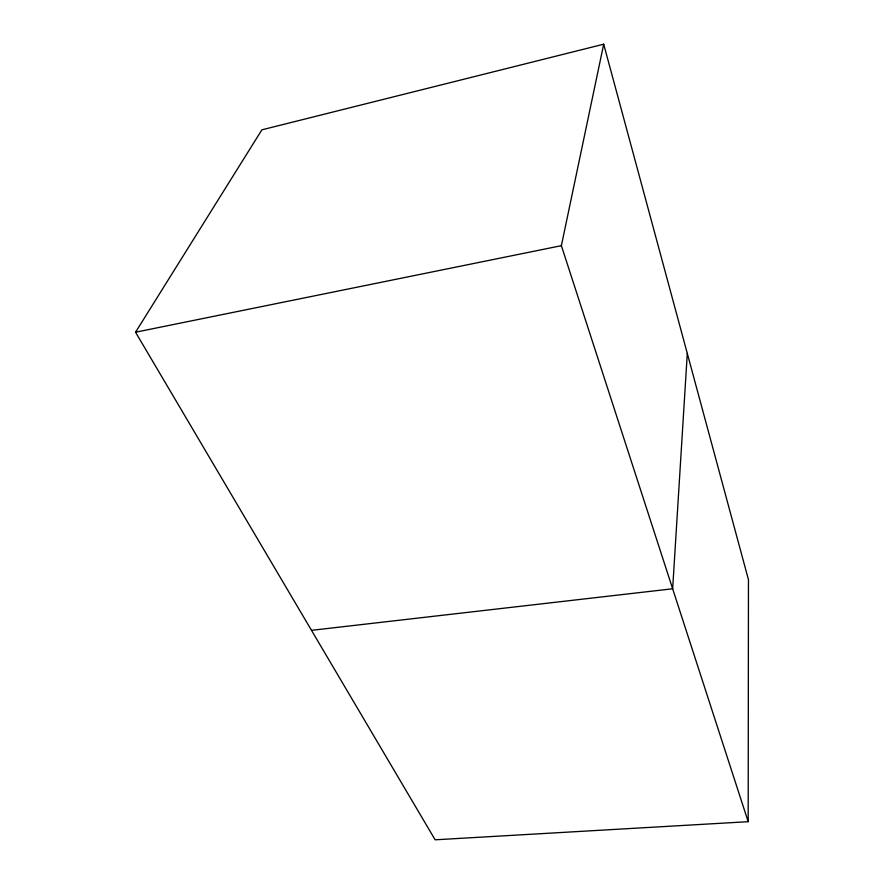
<?xml version="1.0" encoding="UTF-8"?>
<svg xmlns="http://www.w3.org/2000/svg" width="884" height="884" viewBox="0 0 884 884"><rect width="100%" height="100%" fill="white"/><g stroke="black" fill="none" stroke-linecap="round" stroke-linejoin="round"><path stroke-width="1.33" d="M748.184 821.689L748.461 579.694L603.695 44.2L261.885 129.826L135.539 332.218L435.127 839.8L748.184 821.689L561.373 245.675L603.695 44.2M687.299 353.445L672.647 588.777L311.488 630.336M135.539 332.218L561.373 245.675"/></g></svg>
